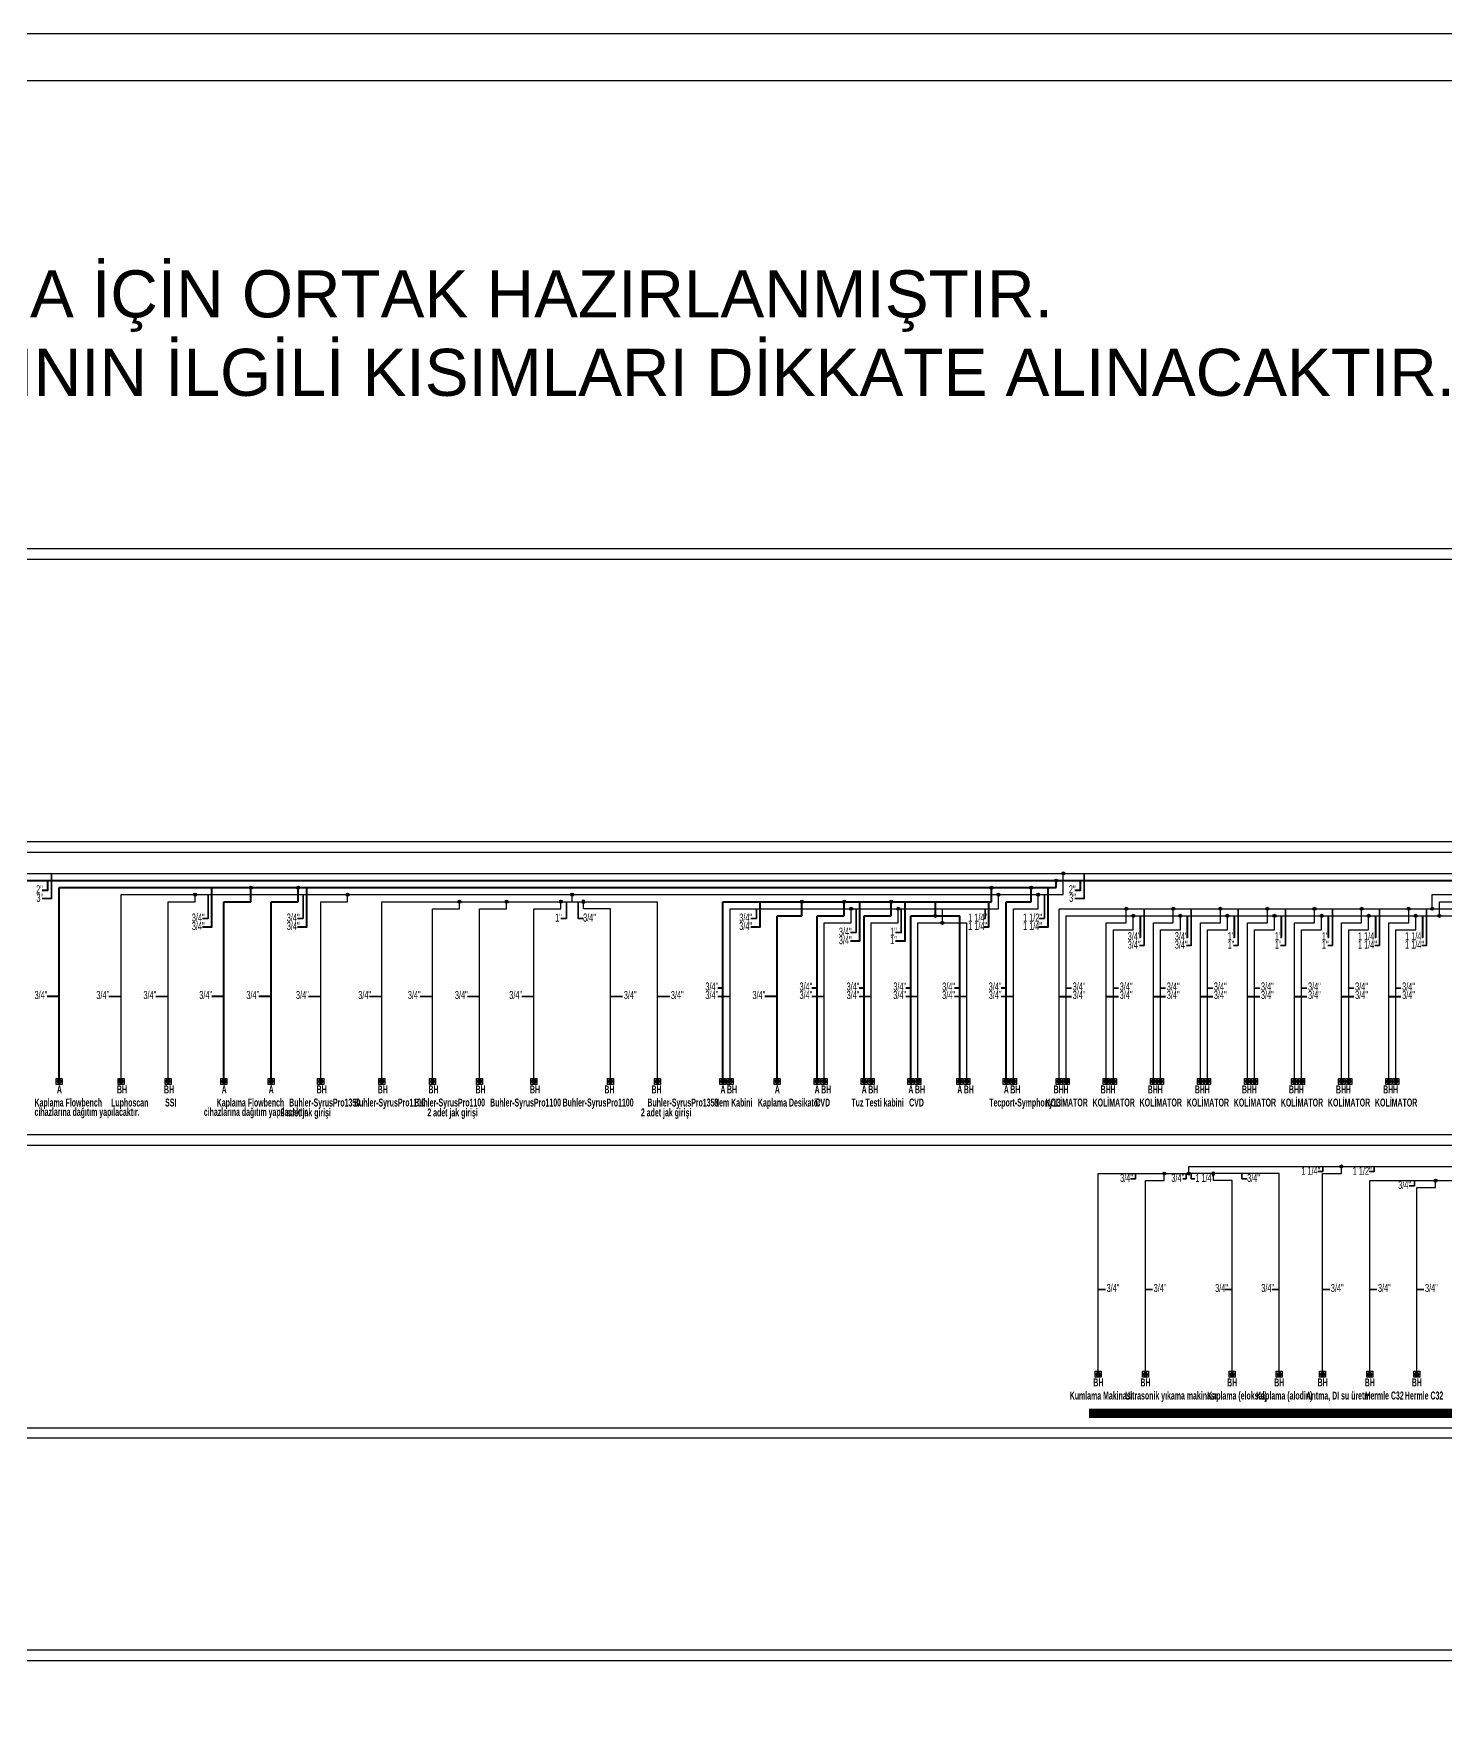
# Model space of a CAD drawing. Header units: centimetres. Extents: x 392964 to 515689, y 49661 to 58661.
# Drawn here: x 508911 to 511909, y 55082 to 58661 of the extents above; entities that cross this region are included whole.
import ezdxf
from ezdxf.enums import TextEntityAlignment as Align

# ---------------------------------------------------------------- set-up
doc = ezdxf.new("R2010")
doc.units = ezdxf.units.CM
doc.linetypes.add('MEDSISTEMBH_LINE', pattern=[1.5, 1.3, 0, -0.2])
doc.linetypes.add('MEDSISTEMKH_LINE', pattern=[1.5, 1.3, 0, -0.2])
doc.layers.get('0').update_dxf_attribs({"lineweight": 9})
doc.layers.add('-M-VALVE', color=7, linetype='Continuous')
for name, color, linetype, lineweight in [('0-KRCN-BAS HAVA', 101, 'BASINÇ HAVA', 35), ('0-KRCN-SHT-02CIHAZ', 132, 'Continuous', 25), ('0-KRCN-Z-ANTET', 71, 'Continuous', 30), ('0-MEK-MED-AZOT', 217, '0-A_LINE', 40), ('_MDS_0', 7, 'Continuous', 30), ('_MDS_BORU_12.70X0.89_KURU HAVA', 132, 'Continuous', 30), ('_MDS_BORU_22.00X1.00_BASINÇLI HAVA', 5, 'Continuous', 30), ('_MDS_TEE', 7, 'Continuous', 30)]:
    doc.layers.add(name, color=color, linetype=linetype, lineweight=lineweight)
doc.styles.add('BORU', font='tahoma.ttf', dxfattribs={"width": 0.5})
doc.styles.add('Ince', font='arial.ttf')
doc.styles.add('ON', font='ARIALN.TTF', dxfattribs={"width": 0.8, "height": 6})
doc.styles.add('OYAK', font='arialbd.ttf')
doc.styles.get("Standard").update_dxf_attribs({"font": 'arial.ttf'})
doc.linetypes.add('0-A_LINE', pattern='A,100,-1.5,["A",BORU,S=9,R=0,X=0,Y=-4.5],-9,6', length=116.5)
doc.linetypes.add('BASINÇ HAVA', pattern='A,0.5,-0.2,["BH",Standard,S=0.1,R=0,X=-0.1,Y=-0.05],-0.2', length=0.9)

# ---------------------------------------------------------------- blocks, each defined once
blk = doc.blocks.new('TEE')
at = {"layer": '_MDS_TEE'}
h = blk.add_hatch(color=256, dxfattribs=at)
h.dxf.hatch_style = 1
edge = h.paths.add_edge_path()
edge.add_arc((0, 0), 50, 0, 360)
blk.add_circle((0, 0), 50, dxfattribs=at)
blk = doc.blocks.new('G$C63E5540C')
at = {"layer": '-M-VALVE', "color": 7}
for p, q in [((-4.000761649253946, 0.00282816809783526), (4.097099556188368, 0.00282816809783526)), ((-0.5886311090798699, 0.4552892951147669), (-0.5886311090798699, -0.4496329588083654)), ((-0.208099661178494, 1.372613990582977), (-0.208099661178494, 1.104969783347769)), ((-0.0002805213339343027, -4.046102434542036), (-0.0002805213339343027, 4.051758770903803)), ((0.207538618446506, 1.372613990582977), (0.207538618446506, 1.104969783347769)), ((0.5880700664120013, 0.4552892951147669), (0.5880700664120013, -0.4496329588083654))]:
    blk.add_line(p, q, dxfattribs=at)
blk.add_lwpolyline([(-5.000622930665486, 5.004750527019723), (4.999377069334514, 5.004750527019723), (4.999377069334514, -4.995249472980277), (-5.000622930665486, -4.995249472980277)], close=True, dxfattribs=at)
for radius in [3.232742174660741, 3.021624318356365, 3.021624318356365, 2.114477279548504, 2.114477279548504, 2.00561963489156, 1.995723485377295, 1.38546093199746, 1.121563611616992, 0.8081855436651845, 0.7422112135700679, 0.5277946407609372, 0.4486254446467967, 0.2770921863994921, 0.002842046271338699]:
    blk.add_circle((-0.0002805213339343027, 0.00282816809783526), radius, dxfattribs=at)
for radius, start, end in [(0.6268329140053732, 20.18086003609478, 159.8191399635647), (0.5937689708556622, 7.746304218193885, 172.2536957818985), (0.5937689708556622, 187.7463042313442, 352.2536957688406), (0.6268329140066776, 200.1808600358036, 339.819139963958)]:
    blk.add_arc((-0.0002805213339343027, 0.00282816809783526), radius, start, end, dxfattribs=at)
for points, knots in [([(-0.2485404440226375, -0.1202453488793935), (-0.2448874756241821, -0.1161469372830197), (-0.2414625096835152, -0.1118469308707972), (-0.2329731821864698, -0.09980701876281728), (-0.2284236262598824, -0.09173316654482733), (-0.2192947351231851, -0.07127085284957957), (-0.2150703767424602, -0.05700010222858509), (-0.2098809020603767, -0.02712314700488605), (-0.2088101727313187, -0.01153134513242549), (-0.2088101727313187, 0.01718768132820969), (-0.2098809020603767, 0.03277948320078394), (-0.2150703767424602, 0.06265643853498659), (-0.2192947351231851, 0.07692718898999829), (-0.2284236262598824, 0.09738950274061153), (-0.2329731821864698, 0.1054633550138533), (-0.2414625096835152, 0.1175032670666951), (-0.2448874756241821, 0.1218032734235521), (-0.2485404440226375, 0.1259016850190164)], [1.486169734890414, 1.486169734890414, 1.486169734890414, 1.486169734890414, 1.618518147470244, 1.618518147470244, 1.842374581757495, 1.842374581757495, 2.168854135831518, 2.168854135831518, 2.495333689905543, 2.495333689905543, 2.821813243979576, 2.821813243979576, 3.148292798053609, 3.148292798053609, 3.372149232340866, 3.372149232340866, 3.504497644920578, 3.504497644920578, 3.504497644920578, 3.504497644920578]), ([(0.2479794013261198, 0.1259016850190164), (0.2443264329208432, 0.1218032734235521), (0.2409014669588032, 0.1175032670666951), (0.2324121394617578, 0.1054633550138533), (0.2278625835565435, 0.09738950274061153), (0.2187336924484953, 0.07692718898999829), (0.2145093340677704, 0.06265643853498659), (0.2093198593001944, 0.03277948320078394), (0.2082491300561742, 0.01718768132820969), (0.2082491300561742, -0.01153134513242549), (0.2093198593001944, -0.02712314700488605), (0.2145093340677704, -0.05700010222858509), (0.2187336924484953, -0.07127085284957957), (0.2278625835565435, -0.09173316654482733), (0.2324121394617578, -0.09980701876281728), (0.2409014669588032, -0.1118469308707972), (0.2443264329208432, -0.1161469372830197), (0.2479794013261198, -0.1202453488793935)], [1.48616973488959, 1.48616973488959, 1.48616973488959, 1.48616973488959, 1.618518147469334, 1.618518147469334, 1.842374581756594, 1.842374581756594, 2.168854135830625, 2.168854135830625, 2.495333689904658, 2.495333689904658, 2.821813243978681, 2.821813243978681, 3.148292798052706, 3.148292798052706, 3.372149232339956, 3.372149232339956, 3.504497644919743, 3.504497644919743, 3.504497644919743, 3.504497644919743])]:
    blk.add_open_spline(points, degree=3, knots=knots, dxfattribs=at)

msp = doc.modelspace()

# ---------------------------------------------------------------- linework, layer by layer
at = {"ltscale": 3, "const_width": 20}
msp.add_lwpolyline([(511152.5232892239, 55730.01242717903), (513131.4196295659, 55730.01242717903)], dxfattribs=at)
at = {"layer": '0-KRCN-BAS HAVA', "color": 4, "ltscale": 150}
for points in [[(508928.5845628277, 56823.56652534009), (508948.5375901613, 56823.56652534009), (508948.5375901613, 56876.97792203779)], [(511122.6009745917, 56823.56652534009), (511142.5540019253, 56823.56652534009), (511142.5540019253, 56876.97792203779)], [(509269.2909399844, 56781.56652534009), (509281.243967318, 56781.56652534009), (509281.243967318, 56831.97792203779)], [(509470.948771948, 56781.56652534009), (509482.9017992816, 56781.56652534009), (509482.9017992816, 56831.97792203779)], [(510030.2637875387, 56781.56652534009), (510042.2168148723, 56781.56652534009), (510042.2168148723, 56816.97792203779)], [(510078.9176946029, 56781.56652534009), (510066.9646672693, 56781.56652534009), (510066.9646672693, 56816.97792203779)], [(511045.8764551982, 56781.56652534009), (511057.8294825318, 56781.56652534009), (511057.8294825318, 56831.97792203779)], [(510434.0480519453, 56781.56652534009), (510446.0010792789, 56781.56652534009), (510446.0010792789, 56801.97792203779)], [(510645.7358448824, 56751.56652534009), (510657.688872216, 56751.56652534009), (510657.688872216, 56801.97792203779)], [(510741.7731183555, 56751.56652534009), (510753.7261456891, 56751.56652534009), (510753.7261456891, 56801.97792203779)], [(510929.7342524356, 56781.56652534009), (510931.6872797692, 56781.56652534009), (510931.6872797692, 56801.97792203779)], [(511259.7065373542, 56723.97792203779), (511269.6595646878, 56723.97792203779), (511269.6595646878, 56801.97792203779)], [(511359.7065373542, 56723.97792203779), (511369.6595646878, 56723.97792203779), (511369.6595646878, 56801.97792203779)], [(511459.7065373542, 56723.97792203779), (511469.6595646878, 56723.97792203779), (511469.6595646878, 56801.97792203779)], [(511559.7065373542, 56723.97792203779), (511569.6595646878, 56723.97792203779), (511569.6595646878, 56801.97792203779)], [(511659.7065373542, 56723.97792203779), (511669.6595646878, 56723.97792203779), (511669.6595646878, 56801.97792203779)], [(511759.7065373542, 56723.97792203779), (511769.6595646878, 56723.97792203779), (511769.6595646878, 56801.97792203779)], [(511859.7065373542, 56723.97792203779), (511869.6595646878, 56723.97792203779), (511869.6595646878, 56801.97792203779)], [(511104.3090807723, 56633.66502247809), (511115.2621081059, 56633.66502247809)], [(511204.3090807723, 56633.66502247809), (511215.2621081059, 56633.66502247809)], [(511304.3090807723, 56633.66502247809), (511315.2621081059, 56633.66502247809)], [(511404.3090807723, 56633.66502247809), (511415.2621081059, 56633.66502247809)], [(511504.3090807723, 56633.66502247809), (511515.2621081059, 56633.66502247809)], [(511604.3090807723, 56633.66502247809), (511615.2621081059, 56633.66502247809)], [(511704.3090807723, 56633.66502247809), (511715.2621081059, 56633.66502247809)], [(511804.3090807723, 56633.66502247809), (511815.2621081059, 56633.66502247809)], [(509096.1278872024, 56615.66502247809), (509070.1748598688, 56615.66502247809)], [(509196.1278872024, 56615.66502247809), (509170.1748598688, 56615.66502247809)], [(509520.2415114352, 56615.66502247809), (509494.2884841016, 56615.66502247809)], [(509650.081179346, 56615.66502247809), (509624.1281520124, 56615.66502247809)], [(509757.8384240792, 56615.66502247809), (509731.8853967456, 56615.66502247809)], [(509857.8384240792, 56615.66502247809), (509831.8853967456, 56615.66502247809)], [(509973.4208098596, 56615.66502247809), (509947.467782526, 56615.66502247809)], [(510135.760672282, 56615.66502247809), (510161.7136996156, 56615.66502247809)], [(510235.760672282, 56615.66502247809), (510261.7136996156, 56615.66502247809)], [(510389.9458811816, 56615.66502247809), (510363.992853848, 56615.66502247809)], [(510589.9458811816, 56615.66502247809), (510563.992853848, 56615.66502247809)], [(510689.9458811816, 56615.66502247809), (510663.992853848, 56615.66502247809)], [(510789.1656419697, 56615.66502247809), (510763.2126146361, 56615.66502247809)], [(510893.0482138391, 56615.66502247809), (510867.0951865055, 56615.66502247809)], [(510991.8648761734, 56615.66502247809), (510965.9118488398, 56615.66502247809)], [(511240.6787408928, 56228.52489470419), (511251.6317682264, 56228.52489470419), (511251.6317682264, 56239.47792203779)], [(511351.7559814932, 56228.52489470419), (511359.2559814932, 56228.52489470419), (511359.2559814932, 56239.47792203779)], [(511377.3131755692, 56228.52489470419), (511369.8131755692, 56228.52489470419), (511369.8131755692, 56239.47792203779)], [(511488.3904161695, 56228.52489470419), (511477.4373888359, 56228.52489470419), (511477.4373888359, 56239.47792203779)], [(511638.3448775992, 56243.52489470419), (511649.2979049328, 56243.52489470419), (511649.2979049328, 56254.47792203779)], [(511747.3947351588, 56243.52489470419), (511758.3477624924, 56243.52489470419), (511758.3477624924, 56254.47792203779)], [(511832.8125185806, 56213.52489470419), (511843.7655459142, 56213.52489470419), (511843.7655459142, 56224.47792203779)], [(511172.3505185412, 55993.16502247809), (511187.3505185412, 55993.16502247809)], [(511272.3505185412, 55993.16502247809), (511287.3505185412, 55993.16502247809)], [(511456.7186385212, 55993.16502247809), (511441.7186385212, 55993.16502247809)], [(511556.7186385212, 55993.16502247809), (511541.7186385212, 55993.16502247809)], [(511648.8322523524, 55993.16502247809), (511663.8322523524, 55993.16502247809)], [(511748.8322523524, 55993.16502247809), (511763.8322523524, 55993.16502247809)], [(511848.8322523524, 55993.16502247809), (511863.8322523524, 55993.16502247809)]]:
    msp.add_lwpolyline(points, dxfattribs=at)
at = {"layer": '0-KRCN-SHT-02CIHAZ', "color": 8}
for p, q in [((513155.1881269637, 57566.97792203779), (503564.066010452, 57566.97792203779)), ((503564.066010452, 57544.47792203779), (513155.1881269637, 57544.47792203779)), ((513155.1881269637, 56944.47792203779), (503564.066010452, 56944.47792203779)), ((503564.066010452, 56921.97792203779), (513155.1881269637, 56921.97792203779)), ((513155.1881269637, 56321.97792203779), (503564.066010452, 56321.97792203779)), ((503564.066010452, 56299.47792203779), (513155.1881269637, 56299.47792203779)), ((503564.066010452, 55699.47792203779), (513155.1881269637, 55699.47792203779)), ((513155.1881269637, 55676.97792203779), (503564.066010452, 55676.97792203779)), ((513155.1881269637, 55226.97792203779), (503564.066010452, 55226.97792203779)), ((503564.066010452, 55204.47792203779), (513155.1881269637, 55204.47792203779))]:
    msp.add_line(p, q, dxfattribs=at)
at = {"layer": '0-KRCN-Z-ANTET'}
for points in [[(392964.0660104523, 49661.26108109019), (515688.8000492519, 49661.26108109019), (515688.8000492519, 58661.26108109019), (392964.0660104523, 58661.26108109019)], [(503064.066010452, 49761.26108109019), (513498.8000492519, 49761.26108109019), (513498.8000492519, 58561.26108109019), (503064.066010452, 58561.26108109019)]]:
    msp.add_lwpolyline(points, close=True, dxfattribs=at)
at = {"layer": '0-MEK-MED-AZOT'}
for p, q in [((503728.5291892192, 56861.97792203779), (513155.1881269637, 56861.97792203779)), ((508964.8188426864, 56846.97792203779), (511082.9793373422, 56846.97792203779)), ((508964.8188426864, 56435.35212291839), (508964.8188426864, 56846.97792203779)), ((509372.1693266018, 56816.97792203779), (509372.1693266018, 56846.97792203779)), ((509472.1693266018, 56816.97792203779), (509472.1693266018, 56846.97792203779)), ((510945.1918049956, 56816.97792203779), (510945.1918049956, 56846.97792203779)), ((511029.3201644166, 56816.97792203779), (511029.3201644166, 56846.97792203779)), ((511082.9793373422, 56846.97792203779), (511082.9793373422, 56861.97792203779)), ((509314.8188426864, 56435.35212291839), (509314.8188426864, 56816.97792203779)), ((509314.8188426864, 56816.97792203779), (509372.1693266018, 56816.97792203779)), ((509414.8188426864, 56435.35212291839), (509414.8188426864, 56816.97792203779)), ((509414.8188426864, 56816.97792203779), (509472.1693266018, 56816.97792203779)), ((510374.9458811816, 56816.97792203779), (510945.1918049956, 56816.97792203779)), ((510374.9458811816, 56435.35212291839), (510374.9458811816, 56816.97792203779)), ((510542.4011694248, 56786.97792203779), (510542.4011694248, 56816.97792203779)), ((510632.296365097, 56786.97792203779), (510632.296365097, 56816.97792203779)), ((510732.296365097, 56786.97792203779), (510732.296365097, 56816.97792203779)), ((510826.1303652051, 56786.97792203779), (510826.1303652051, 56816.97792203779)), ((510976.8648761734, 56435.35212291839), (510976.8648761734, 56816.97792203779)), ((510976.8648761734, 56816.97792203779), (511029.3201644166, 56816.97792203779)), ((510489.9458811816, 56786.97792203779), (510542.4011694248, 56786.97792203779)), ((510489.9458811816, 56435.35212291839), (510489.9458811816, 56786.97792203779)), ((510574.9458811816, 56435.35212291839), (510574.9458811816, 56786.97792203779)), ((510574.9458811816, 56786.97792203779), (510632.296365097, 56786.97792203779)), ((510674.9458811816, 56435.35212291839), (510674.9458811816, 56786.97792203779)), ((510674.9458811816, 56786.97792203779), (510732.296365097, 56786.97792203779)), ((510774.1656419697, 56786.97792203779), (510878.0482138391, 56786.97792203779)), ((510774.1656419697, 56435.35212291839), (510774.1656419697, 56786.97792203779)), ((510878.0482138391, 56435.35212291839), (510878.0482138391, 56786.97792203779))]:
    msp.add_line(p, q, dxfattribs=at)
at = {"layer": '0-MEK-MED-AZOT', "color": 6, "ltscale": 150}
for points in [[(508928.5845628277, 56841.56652534009), (508940.5375901613, 56841.56652534009), (508940.5375901613, 56861.97792203779)], [(509269.2909399844, 56763.56652534009), (509289.243967318, 56763.56652534009), (509289.243967318, 56846.97792203779)], [(509470.948771948, 56763.56652534009), (509490.9017992816, 56763.56652534009), (509490.9017992816, 56846.97792203779)], [(511045.8764551982, 56763.56652534009), (511065.8294825318, 56763.56652534009), (511065.8294825318, 56846.97792203779)], [(511122.6009745917, 56841.56652534009), (511134.5540019253, 56841.56652534009), (511134.5540019253, 56861.97792203779)], [(510434.0480519453, 56763.56652534009), (510454.0010792789, 56763.56652534009), (510454.0010792789, 56816.97792203779)], [(510645.7358448824, 56733.56652534009), (510665.688872216, 56733.56652534009), (510665.688872216, 56816.97792203779)], [(510741.7731183555, 56733.56652534009), (510761.7261456891, 56733.56652534009), (510761.7261456891, 56816.97792203779)], [(510929.7342524356, 56763.56652534009), (510939.6872797692, 56763.56652534009), (510939.6872797692, 56816.97792203779)], [(510374.9458811816, 56633.66502247809), (510363.992853848, 56633.66502247809)], [(510574.9458811816, 56633.66502247809), (510563.992853848, 56633.66502247809)], [(510674.9458811816, 56633.66502247809), (510663.992853848, 56633.66502247809)], [(510774.1656419697, 56633.66502247809), (510763.2126146361, 56633.66502247809)], [(510878.0482138391, 56633.66502247809), (510867.0951865055, 56633.66502247809)], [(510976.8648761734, 56633.66502247809), (510965.9118488398, 56633.66502247809)], [(508964.8188426864, 56615.66502247809), (508938.8658153528, 56615.66502247809)], [(509314.8188426864, 56615.66502247809), (509288.8658153528, 56615.66502247809)], [(509414.8188426864, 56615.66502247809), (509388.8658153528, 56615.66502247809)], [(510489.9458811816, 56615.66502247809), (510463.992853848, 56615.66502247809)]]:
    msp.add_lwpolyline(points, dxfattribs=at)
at = {"layer": '0-MEK-MED-AZOT', "color": 1, "ltscale": 150, "true_color": 0xff0000}
for points in [[(511259.7065373542, 56741.97792203779), (511261.6595646878, 56741.97792203779), (511261.6595646878, 56786.97792203779)], [(511359.7065373542, 56741.97792203779), (511361.6595646878, 56741.97792203779), (511361.6595646878, 56786.97792203779)], [(511459.7065373542, 56741.97792203779), (511461.6595646878, 56741.97792203779), (511461.6595646878, 56786.97792203779)], [(511559.7065373542, 56741.97792203779), (511561.6595646878, 56741.97792203779), (511561.6595646878, 56786.97792203779)], [(511659.7065373542, 56741.97792203779), (511661.6595646878, 56741.97792203779), (511661.6595646878, 56786.97792203779)], [(511759.7065373542, 56741.97792203779), (511761.6595646878, 56741.97792203779), (511761.6595646878, 56786.97792203779)], [(511859.7065373542, 56741.97792203779), (511861.6595646878, 56741.97792203779), (511861.6595646878, 56786.97792203779)], [(511089.3090807723, 56615.66502247809), (511115.2621081059, 56615.66502247809)], [(511189.3090807723, 56615.66502247809), (511215.2621081059, 56615.66502247809)], [(511289.3090807723, 56615.66502247809), (511315.2621081059, 56615.66502247809)], [(511389.3090807723, 56615.66502247809), (511415.2621081059, 56615.66502247809)], [(511489.3090807723, 56615.66502247809), (511515.2621081059, 56615.66502247809)], [(511589.3090807723, 56615.66502247809), (511615.2621081059, 56615.66502247809)], [(511689.3090807723, 56615.66502247809), (511715.2621081059, 56615.66502247809)], [(511789.3090807723, 56615.66502247809), (511815.2621081059, 56615.66502247809)]]:
    msp.add_lwpolyline(points, dxfattribs=at)
at = {"layer": '_MDS_BORU_12.70X0.89_KURU HAVA', "color": 241, "linetype": 'MEDSISTEMKH_LINE', "ltscale": 80}
for p, q in [((511896.913823487, 56816.97792203779), (513155.1881269637, 56816.97792203779)), ((511896.913823487, 56786.97792203779), (511896.913823487, 56816.97792203779)), ((511104.3090807723, 56786.97792203779), (512130.1451093034, 56786.97792203779)), ((511104.3090807723, 56435.35212291839), (511104.3090807723, 56786.97792203779)), ((511246.6595646878, 56756.97792203779), (511246.6595646878, 56786.97792203779)), ((511346.6595646878, 56756.97792203779), (511346.6595646878, 56786.97792203779)), ((511446.6595646878, 56756.97792203779), (511446.6595646878, 56786.97792203779)), ((511546.6595646878, 56756.97792203779), (511546.6595646878, 56786.97792203779)), ((511646.6595646878, 56756.97792203779), (511646.6595646878, 56786.97792203779)), ((511746.6595646878, 56756.97792203779), (511746.6595646878, 56786.97792203779)), ((511846.6595646878, 56756.97792203779), (511846.6595646878, 56786.97792203779)), ((511204.3090807723, 56435.35212291839), (511204.3090807723, 56756.97792203779)), ((511204.3090807723, 56756.97792203779), (511246.6595646878, 56756.97792203779)), ((511304.3090807723, 56435.35212291839), (511304.3090807723, 56756.97792203779)), ((511304.3090807723, 56756.97792203779), (511346.6595646878, 56756.97792203779)), ((511404.3090807723, 56435.35212291839), (511404.3090807723, 56756.97792203779)), ((511404.3090807723, 56756.97792203779), (511446.6595646878, 56756.97792203779)), ((511504.3090807723, 56435.35212291839), (511504.3090807723, 56756.97792203779)), ((511504.3090807723, 56756.97792203779), (511546.6595646878, 56756.97792203779)), ((511604.3090807723, 56435.35212291839), (511604.3090807723, 56756.97792203779)), ((511604.3090807723, 56756.97792203779), (511646.6595646878, 56756.97792203779)), ((511704.3090807723, 56435.35212291839), (511704.3090807723, 56756.97792203779)), ((511704.3090807723, 56756.97792203779), (511746.6595646878, 56756.97792203779)), ((511804.3090807723, 56435.35212291839), (511804.3090807723, 56756.97792203779)), ((511804.3090807723, 56756.97792203779), (511846.6595646878, 56756.97792203779))]:
    msp.add_line(p, q, dxfattribs=at)
at = {"layer": '_MDS_BORU_22.00X1.00_BASINÇLI HAVA', "linetype": 'MEDSISTEMBH_LINE', "ltscale": 80}
for p, q in [((504125.5111736679, 56876.97792203779), (513155.1881269637, 56876.97792203779)), ((511097.9793373422, 56831.97792203779), (511097.9793373422, 56876.97792203779)), ((509096.1278872024, 56831.97792203779), (511097.9793373422, 56831.97792203779)), ((509096.1278872024, 56435.35212291839), (509096.1278872024, 56831.97792203779)), ((509196.1278872024, 56435.35212291839), (509196.1278872024, 56816.97792203779)), ((509196.1278872024, 56816.97792203779), (509253.4783711178, 56816.97792203779)), ((509253.4783711178, 56816.97792203779), (509253.4783711178, 56831.97792203779)), ((509520.2415114352, 56435.35212291839), (509520.2415114352, 56816.97792203779)), ((509520.2415114352, 56816.97792203779), (509577.5919953507, 56816.97792203779)), ((509577.5919953507, 56816.97792203779), (509577.5919953507, 56831.97792203779)), ((509650.081179346, 56435.35212291839), (509650.081179346, 56816.97792203779)), ((509650.081179346, 56816.97792203779), (510054.5907410708, 56816.97792203779)), ((509815.1889079947, 56801.97792203779), (509815.1889079947, 56816.97792203779)), ((509915.1889079947, 56801.97792203779), (509915.1889079947, 56816.97792203779)), ((510030.7712937751, 56801.97792203779), (510030.7712937751, 56816.97792203779)), ((510054.5907410708, 56816.97792203779), (510054.5907410708, 56831.97792203779)), ((510054.5907410707, 56816.9779220378), (510235.7606722818, 56816.9779220378)), ((510078.4101883665, 56801.97792203779), (510078.4101883665, 56816.97792203779)), ((510235.760672282, 56435.35212291839), (510235.760672282, 56816.97792203779)), ((510960.1918049956, 56801.97792203779), (510960.1918049956, 56831.97792203779)), ((511044.3201644166, 56801.97792203779), (511044.3201644166, 56831.97792203779)), ((511881.913823487, 56831.97792203779), (513155.1881269637, 56831.97792203779)), ((511881.913823487, 56801.97792203779), (511881.913823487, 56831.97792203779)), ((509757.8384240792, 56435.35212291839), (509757.8384240792, 56801.97792203779)), ((509757.8384240792, 56801.97792203779), (509815.1889079947, 56801.97792203779)), ((509857.8384240792, 56435.35212291839), (509857.8384240792, 56801.97792203779)), ((509857.8384240792, 56801.97792203779), (509915.1889079947, 56801.97792203779)), ((509973.4208098596, 56435.35212291839), (509973.4208098596, 56801.97792203779)), ((509973.4208098596, 56801.97792203779), (510030.7712937751, 56801.97792203779)), ((510135.760672282, 56801.97792203779), (510078.4101883665, 56801.97792203779)), ((510135.760672282, 56435.35212291839), (510135.760672282, 56801.97792203779)), ((510389.9458811816, 56801.97792203779), (510960.1918049956, 56801.97792203779)), ((510389.9458811816, 56435.35212291839), (510389.9458811816, 56801.97792203779)), ((510589.9458811816, 56435.35212291839), (510589.9458811816, 56771.97792203779)), ((510589.9458811816, 56771.97792203779), (510647.296365097, 56771.97792203779)), ((510647.296365097, 56771.97792203779), (510647.296365097, 56801.97792203779)), ((510689.9458811816, 56435.35212291839), (510689.9458811816, 56771.97792203779)), ((510689.9458811816, 56771.97792203779), (510747.296365097, 56771.97792203779)), ((510747.296365097, 56771.97792203779), (510747.296365097, 56801.97792203779)), ((510789.1656419697, 56771.97792203779), (510893.0482138391, 56771.97792203779)), ((510789.1656419697, 56435.35212291839), (510789.1656419697, 56771.97792203779)), ((510841.1303652051, 56771.97792203779), (510841.1303652051, 56801.97792203779)), ((510893.0482138391, 56435.35212291839), (510893.0482138391, 56771.97792203779)), ((510991.8648761734, 56435.35212291839), (510991.8648761734, 56801.97792203779)), ((510991.8648761734, 56801.97792203779), (511044.3201644166, 56801.97792203779)), ((511089.3090807723, 56801.97792203779), (512145.1451093034, 56801.97792203779)), ((511089.3090807723, 56435.35212291839), (511089.3090807723, 56801.97792203779)), ((511189.3090807723, 56435.35212291839), (511189.3090807723, 56771.97792203779)), ((511189.3090807723, 56771.97792203779), (511231.6595646878, 56771.97792203779)), ((511231.6595646878, 56771.97792203779), (511231.6595646878, 56801.97792203779)), ((511289.3090807723, 56435.35212291839), (511289.3090807723, 56771.97792203779)), ((511289.3090807723, 56771.97792203779), (511331.6595646878, 56771.97792203779)), ((511331.6595646878, 56771.97792203779), (511331.6595646878, 56801.97792203779)), ((511389.3090807723, 56435.35212291839), (511389.3090807723, 56771.97792203779)), ((511389.3090807723, 56771.97792203779), (511431.6595646878, 56771.97792203779)), ((511431.6595646878, 56771.97792203779), (511431.6595646878, 56801.97792203779)), ((511489.3090807723, 56435.35212291839), (511489.3090807723, 56771.97792203779)), ((511489.3090807723, 56771.97792203779), (511531.6595646878, 56771.97792203779)), ((511531.6595646878, 56771.97792203779), (511531.6595646878, 56801.97792203779)), ((511589.3090807723, 56435.35212291839), (511589.3090807723, 56771.97792203779)), ((511589.3090807723, 56771.97792203779), (511631.6595646878, 56771.97792203779)), ((511631.6595646878, 56771.97792203779), (511631.6595646878, 56801.97792203779)), ((511689.3090807723, 56435.35212291839), (511689.3090807723, 56771.97792203779)), ((511689.3090807723, 56771.97792203779), (511731.6595646878, 56771.97792203779)), ((511731.6595646878, 56771.97792203779), (511731.6595646878, 56801.97792203779)), ((511789.3090807723, 56435.35212291839), (511789.3090807723, 56771.97792203779)), ((511789.3090807723, 56771.97792203779), (511831.6595646878, 56771.97792203779)), ((511831.6595646878, 56771.97792203779), (511831.6595646878, 56801.97792203779)), ((511172.3505185412, 56239.47792203779), (511364.5345785312, 56239.47792203779)), ((511172.3505185412, 55812.85212291839), (511172.3505185412, 56239.47792203779)), ((511312.3505185412, 56224.47792203779), (511312.3505185412, 56239.47792203779)), ((511364.5345785312, 56254.47792203779), (513155.1881269637, 56254.47792203779)), ((511364.5345785312, 56239.47792203779), (511364.5345785312, 56254.47792203779)), ((511556.7186385212, 56239.47792203779), (511364.5345785312, 56239.47792203779)), ((511416.7186385212, 56224.47792203779), (511416.7186385212, 56239.47792203779)), ((511556.7186385212, 55812.85212291839), (511556.7186385212, 56239.47792203779)), ((511648.8322523524, 55812.85212291839), (511648.8322523524, 56239.47792203779)), ((511648.8322523524, 56239.47792203779), (511688.8322523524, 56239.47792203779)), ((511688.8322523524, 56239.47792203779), (511688.8322523524, 56254.47792203779)), ((511272.3505185412, 55812.85212291839), (511272.3505185412, 56224.47792203779)), ((511272.3505185412, 56224.47792203779), (511312.3505185412, 56224.47792203779)), ((511456.7186385212, 56224.47792203779), (511416.7186385212, 56224.47792203779)), ((511456.7186385212, 55812.85212291839), (511456.7186385212, 56224.47792203779)), ((511748.8322523524, 56224.47792203779), (512441.0163123424, 56224.47792203779)), ((511748.8322523524, 55812.85212291839), (511748.8322523524, 56224.47792203779)), ((511848.8322523524, 55812.85212291839), (511848.8322523524, 56209.47792203779)), ((511848.8322523524, 56209.47792203779), (511888.8322523524, 56209.47792203779)), ((511888.8322523524, 56209.47792203779), (511888.8322523524, 56224.47792203779))]:
    msp.add_line(p, q, dxfattribs=at)

# ---------------------------------------------------------------- block references
at = {"layer": '-M-VALVE', "color": 7, "xscale": 1.276512899816038, "yscale": 1.276512899816038, "zscale": 1.276512899816038}
for p in [(508964.8188426864, 56435.35212291839), (509096.1278872024, 56435.35212291839), (509196.1278872024, 56435.35212291839), (509314.8188426864, 56435.35212291839), (509414.8188426864, 56435.35212291839), (509520.2415114352, 56435.35212291839), (509650.081179346, 56435.35212291839), (509757.8384240792, 56435.35212291839), (509857.8384240792, 56435.35212291839), (509973.4208098596, 56435.35212291839), (510135.760672282, 56435.35212291839), (510235.760672282, 56435.35212291839), (510374.9458811816, 56435.35212291839), (510389.9458811816, 56435.35212291839), (510489.9458811816, 56435.35212291839), (510574.9458811816, 56435.35212291839), (510589.9458811816, 56435.35212291839), (510674.9458811816, 56435.35212291839), (510689.9458811816, 56435.35212291839), (510774.1656419697, 56435.35212291839), (510789.1656419697, 56435.35212291839), (510878.0482138391, 56435.35212291839), (510893.0482138391, 56435.35212291839), (510976.8648761734, 56435.35212291839), (510991.8648761734, 56435.35212291839), (511089.3090807723, 56435.35212291839), (511104.3090807723, 56435.35212291839), (511189.3090807723, 56435.35212291839), (511204.3090807723, 56435.35212291839), (511289.3090807723, 56435.35212291839), (511304.3090807723, 56435.35212291839), (511389.3090807723, 56435.35212291839), (511404.3090807723, 56435.35212291839), (511489.3090807723, 56435.35212291839), (511504.3090807723, 56435.35212291839), (511589.3090807723, 56435.35212291839), (511604.3090807723, 56435.35212291839), (511689.3090807723, 56435.35212291839), (511704.3090807723, 56435.35212291839), (511789.3090807723, 56435.35212291839), (511804.3090807723, 56435.35212291839), (511172.3505185412, 55812.85212291839), (511272.3505185412, 55812.85212291839), (511456.7186385212, 55812.85212291839), (511556.7186385212, 55812.85212291839), (511648.8322523524, 55812.85212291839), (511748.8322523524, 55812.85212291839), (511848.8322523524, 55812.85212291839)]:
    msp.add_blockref('G$C63E5540C', p, dxfattribs=at)
at = {"layer": '_MDS_BORU_22.00X1.00_BASINÇLI HAVA', "linetype": 'MEDSISTEMBH_LINE', "ltscale": 80, "yscale": 0.065, "zscale": 0.065}
for p, xscale, rotation in [((509372.1693266018, 56846.97792203779), 0.065, 90), ((509472.1693266018, 56846.97792203779), 0.065, 90), ((511082.9793373422, 56861.97792203779), 0.065, 90), ((509253.4783711178, 56831.97792203779), 0.065, 90), ((509577.5919953507, 56831.97792203779), 0.065, 90), ((509815.1889079947, 56816.97792203779), 0.065, 90), ((509915.1889079947, 56816.97792203779), 0.065, 90), ((510030.7712937751, 56816.97792203779), 0.065, 90), ((510054.5907410708, 56831.97792203779), 0.065, 90), ((510078.4101883665, 56816.97792203779), -0.065, 270), ((510542.4011694248, 56816.97792203779), 0.065, 90), ((510632.296365097, 56816.97792203779), 0.065, 90), ((510647.296365097, 56801.97792203779), 0.065, 90), ((510732.296365097, 56816.97792203779), 0.065, 90), ((510747.296365097, 56801.97792203779), 0.065, 90), ((510960.1918049956, 56831.97792203779), 0.065, 90), ((511044.3201644166, 56831.97792203779), 0.065, 90), ((511231.6595646878, 56801.97792203779), 0.065, 90.00000000000001), ((511331.6595646878, 56801.97792203779), 0.065, 90.00000000000001), ((511431.6595646878, 56801.97792203779), 0.065, 90.00000000000001), ((511531.6595646878, 56801.97792203779), 0.065, 90.00000000000001), ((511631.6595646878, 56801.97792203779), 0.065, 90.00000000000001), ((511731.6595646878, 56801.97792203779), 0.065, 90.00000000000001), ((511831.6595646878, 56801.97792203779), 0.065, 90.00000000000001), ((510826.1303652051, 56786.97792203779), 0.065, 90), ((510841.1303652051, 56771.97792203779), 0.065, 90), ((511246.6595646878, 56786.97792203779), 0.065, 90.00000000000001), ((511346.6595646878, 56786.97792203779), 0.065, 90.00000000000001), ((511446.6595646878, 56786.97792203779), 0.065, 90.00000000000001), ((511546.6595646878, 56786.97792203779), 0.065, 90.00000000000001), ((511646.6595646878, 56786.97792203779), 0.065, 90.00000000000001), ((511746.6595646878, 56786.97792203779), 0.065, 90.00000000000001), ((511846.6595646878, 56786.97792203779), 0.065, 90.00000000000001), ((511896.913823487, 56786.97792203779), 0.065, 90), ((511312.3505185412, 56239.47792203779), 0.065, 90.00000000000001), ((511364.5345785312, 56239.47792203779), 0.065, 90.00000000000001), ((511416.7186385212, 56239.47792203779), -0.065, 270), ((511688.8322523524, 56254.47792203779), 0.065, 90.00000000000001), ((511888.8322523524, 56224.47792203779), 0.065, 90.00000000000001)]:
    msp.add_blockref('TEE', p, dxfattribs=dict(at, xscale=xscale, rotation=rotation))
at = {"layer": '_MDS_TEE', "xscale": 0.065, "yscale": 0.065, "zscale": 0.065, "rotation": 90}
for p in [(511097.9793373422, 56876.97792203779), (510945.1918049956, 56846.97792203779), (511029.3201644166, 56846.97792203779), (511881.913823487, 56801.97792203779)]:
    msp.add_blockref('TEE', p, dxfattribs=at)

# ---------------------------------------------------------------- texts
at = {"layer": '0-KRCN-BAS HAVA', "color": 4, "ltscale": 150, "style": 'ON', "width": 0.8}
for s, p in [('3"', (508916.4156848408, 56816.82893856178)), ('3"', (511110.4320966047, 56816.82893856178)), ('3/4"', (509246.587759619, 56774.82893856178)), ('3/4"', (509448.2455915826, 56774.82893856178)), ('1"', (510018.3394384831, 56774.82893856178)), ('3/4"', (510077.7272869737, 56774.82893856178)), ('3/4"', (510409.484994805, 56774.82893856178)), ('1 1/4"', (510895.8295414936, 56774.82893856178)), ('1 1/2"', (511012.3521735964, 56774.82893856178)), ('3/4"', (510621.1727877421, 56744.82893856178)), ('1"', (510730.0601189334, 56744.82893856178)), ('3/4"', (511234.8131381422, 56717.24033525948)), ('3/4"', (511334.8131381422, 56717.24033525948)), ('1"', (511447.2574045641, 56717.24033525948)), ('1"', (511547.2574045641, 56717.24033525948)), ('1"', (511647.2574045641, 56717.24033525948)), ('1 1/4"', (511723.9920369057, 56717.24033525948)), ('1 1/4"', (511823.9920369057, 56717.24033525948)), ('3/4"', (509043.7213753902, 56610.3534960231)), ('3/4"', (509143.7213753902, 56610.3534960231)), ('3/4"', (509467.834999623, 56610.3534960231)), ('3/4"', (509600.0705378557, 56610.3534960231)), ('3/4"', (509705.431912267, 56610.3534960231)), ('3/4"', (509805.431912267, 56610.3534960231)), ('3/4"', (509921.0142980474, 56610.3534960231)), ('3/4"', (510164.2735960997, 56610.3534960231)), ('3/4"', (510264.2735960997, 56610.3534960231)), ('3/4"', (510337.5393693694, 56610.3534960231)), ('3/4"', (510537.5393693694, 56610.3534960231)), ('3/4"', (510637.5393693694, 56610.3534960231)), ('3/4"', (510736.7591301574, 56610.3534960231)), ('3/4"', (510840.6417020268, 56610.3534960231)), ('3/4"', (510939.4583643612, 56610.3534960231)), ('3/4"', (511117.8220045901, 56628.3534960231)), ('3/4"', (511217.8220045901, 56628.3534960231)), ('3/4"', (511317.8220045901, 56628.3534960231)), ('3/4"', (511417.8220045901, 56628.3534960231)), ('3/4"', (511517.8220045901, 56628.3534960231)), ('3/4"', (511617.8220045901, 56628.3534960231)), ('3/4"', (511717.8220045901, 56628.3534960231)), ('3/4"', (511817.8220045901, 56628.3534960231)), ('3/4"', (511218.754094647, 56221.78730792589)), ('3/4"', (511327.564215701, 56221.78730792589)), ('1 1/4"', (511378.4731263199, 56221.78730792589)), ('3/4"', (511488.5296528876, 56221.78730792589)), ('1 1/4"', (511603.7680379348, 56236.78730792589)), ('1 1/2"', (511712.8178954944, 56236.78730792589)), ('3/4"', (511809.3783596244, 56206.78730792589)), ('3/4"', (511189.9104150253, 55987.8534960231)), ('3/4"', (511289.9104150253, 55987.8534960231)), ('3/4"', (511420.5062565939, 55987.8534960231)), ('3/4"', (511518.578303311, 55987.8534960231)), ('3/4"', (511666.3921488365, 55987.8534960231)), ('3/4"', (511766.3921488365, 55987.8534960231)), ('3/4"', (511866.3921488365, 55987.8534960231))]:
    msp.add_text(s, height=17, dxfattribs=at).set_placement(p)
at = {"layer": '0-KRCN-Z-ANTET', "color": 6, "insert": (504998.6436333974, 58158.48433832821), "char_height": 100, "width": 7005.555665219163, "attachment_point": 1, "style": 'Ince'}
msp.add_mtext('KOLON ŞEMASI / İZOMETRİ PLANI TEMİZ ODA VE ANA BİNA İÇİN ORTAK HAZIRLANMIŞTIR.\\PİLGİLİ PROJEDE KOLON ŞEMASININ / İZOMETRİ PLANLARININ İLGİLİ KISIMLARI DİKKATE ALINACAKTIR.', dxfattribs=at)
at = {"layer": '0-MEK-MED-AZOT', "color": 6, "ltscale": 150, "style": 'ON', "width": 0.8}
for s, p in [('2"', (508915.7546042618, 56834.82893856178)), ('2"', (511109.7710160258, 56834.82893856178)), ('3/4"', (509246.5877596191, 56756.82893856178)), ('3/4"', (509448.2455915827, 56756.82893856178)), ('3/4"', (510409.4849948051, 56756.82893856178)), ('1 1/4"', (510895.8295414937, 56756.82893856178)), ('1 1/4"', (511012.3521735965, 56756.82893856178)), ('3/4"', (510621.1727877422, 56726.82893856178)), ('1"', (510730.0601189336, 56726.82893856178)), ('3/4"', (508912.4123308741, 56610.3534960231)), ('3/4"', (509262.4123308741, 56610.3534960231)), ('3/4"', (509362.4123308741, 56610.3534960231)), ('3/4"', (510337.5393693694, 56628.3534960231)), ('3/4"', (510437.5393693694, 56610.3534960231)), ('3/4"', (510537.5393693694, 56628.3534960231)), ('3/4"', (510637.5393693694, 56628.3534960231)), ('3/4"', (510736.7591301574, 56628.3534960231)), ('3/4"', (510840.6417020268, 56628.3534960231)), ('3/4"', (510939.4583643612, 56628.3534960231))]:
    msp.add_text(s, height=17, dxfattribs=at).set_placement(p)
at = {"layer": '0-MEK-MED-AZOT', "color": 1, "ltscale": 150, "true_color": 0xff0000, "style": 'ON', "width": 0.8}
for s, p in [('3/4"', (511234.8131381421, 56735.24033525948)), ('3/4"', (511334.8131381421, 56735.24033525948)), ('1"', (511447.2574045639, 56735.24033525948)), ('1"', (511547.2574045639, 56735.24033525948)), ('1"', (511647.2574045639, 56735.24033525948)), ('1 1/4"', (511723.9920369056, 56735.24033525948)), ('1 1/4"', (511823.9920369056, 56735.24033525948)), ('3/4"', (511117.8220045901, 56610.3534960231)), ('3/4"', (511217.8220045901, 56610.3534960231)), ('3/4"', (511317.8220045901, 56610.3534960231)), ('3/4"', (511417.8220045901, 56610.3534960231)), ('3/4"', (511517.8220045901, 56610.3534960231)), ('3/4"', (511617.8220045901, 56610.3534960231)), ('3/4"', (511717.8220045901, 56610.3534960231)), ('3/4"', (511817.8220045901, 56610.3534960231))]:
    msp.add_text(s, height=17, dxfattribs=at).set_placement(p)
at = {"layer": '_MDS_0', "style": 'OYAK', "width": 0.5}
for s, p in [('A', (508965.2216743346, 56404.50798105846)), ('BH', (509098.1707920068, 56404.50798105846)), ('BH', (509198.1707920068, 56404.50798105846)), ('A', (509315.2216743346, 56404.50798105846)), ('A', (509415.2216743346, 56404.50798105846)), ('BH', (509522.2844162396, 56404.50798105846)), ('BH', (509652.1240841503, 56404.50798105846)), ('BH', (509759.8813288836, 56404.50798105846)), ('BH', (509859.8813288836, 56404.50798105846)), ('BH', (509975.463714664, 56404.50798105846)), ('BH', (510133.7177674776, 56404.50798105846)), ('BH', (510233.7177674776, 56404.50798105846)), ('A', (510374.9460600599, 56404.50798105846)), ('BH', (510394.1530062333, 56404.50798105846)), ('A', (510490.3487128299, 56404.50798105846)), ('A', (510574.9460600599, 56404.50798105846)), ('BH', (510594.1530062333, 56404.50798105846)), ('A', (510674.9460600599, 56404.50798105846)), ('BH', (510694.1530062333, 56404.50798105846)), ('A', (510774.165820848, 56404.50798105846)), ('BH', (510793.3727670213, 56404.50798105846)), ('A', (510878.0483927174, 56404.50798105846)), ('BH', (510897.2553388907, 56404.50798105846)), ('A', (510976.8650550517, 56404.50798105846)), ('BH', (510996.0720012251, 56404.50798105846)), ('BH', (511088.0345155372, 56404.50798105846)), ('H', (511103.6485179407, 56404.50798105846)), ('BH', (511188.0345155372, 56404.50798105846)), ('H', (511203.6485179407, 56404.50798105846)), ('BH', (511288.0345155372, 56404.50798105846)), ('H', (511303.6485179407, 56404.50798105846)), ('BH', (511388.0345155372, 56404.50798105846)), ('H', (511403.6485179407, 56404.50798105846)), ('BH', (511488.0345155372, 56404.50798105846)), ('H', (511503.6485179407, 56404.50798105846)), ('BH', (511588.0345155372, 56404.50798105846)), ('H', (511603.6485179407, 56404.50798105846)), ('BH', (511688.0345155372, 56404.50798105846)), ('H', (511703.6485179407, 56404.50798105846)), ('BH', (511788.0345155372, 56404.50798105846)), ('H', (511803.6485179407, 56404.50798105846)), ('BH', (511172.4737573083, 55782.00798105846)), ('BH', (511272.4737573083, 55782.00798105846)), ('BH', (511456.595399754, 55782.00798105846)), ('BH', (511556.595399754, 55782.00798105846)), ('BH', (511648.9554911195, 55782.00798105846)), ('BH', (511748.9554911195, 55782.00798105846)), ('BH', (511848.9554911195, 55782.00798105846))]:
    msp.add_text(s, height=17, dxfattribs=at).set_placement(p, align=Align.BOTTOM_CENTER)
at = {"layer": '_MDS_0', "color": 61, "style": 'OYAK', "width": 0.5}
for s, p in [('cihazlarına dağıtım yapılacaktır.', (508912.3405596029, 56356.85291633414, 0.01420244584820145)), ('Kaplama Flowbench', (508912.3405596029, 56376.7602321713, 0.01420244584820145)), ('Luphoscan', (509075.080558706, 56376.7602321713, 0.01420244584820145)), ('SSI', (509189.6890453751, 56376.7602321713, 0.01420244584820145)), ('cihazlarına dağıtım yapılacaktır.', (509272.0393424183, 56356.85291633414, 0.01420244584820145)), ('Kaplama Flowbench', (509299.4302549229, 56376.7602321713, 0.01420244584820145)), ('Buhler-SyrusPro1350', (509453.2557570713, 56376.7602321713, 0.01420244584820145)), ('Buhler-SyrusPro1100', (509591.1403942381, 56376.7602321713, 0.01420244584820145)), ('Buhler-SyrusPro1350', (510214.3083639133, 56376.7602321713, 0.01420244584820145)), ('Nem Kabini', (510356.0172037994, 56376.7602321713, 0.01420244584820145)), ('Kaplama Desikatör', (510449.1481180361, 56376.7602321713, 0.01420244584820145)), ('CVD', (510571.1667455303, 56376.7602321713, 0.01420244584820145)), ('Tuz Testi kabini', (510647.8337459894, 56376.7602321713, 0.01420244584820145)), ('CVD', (510770.3865063183, 56376.7602321713, 0.01420244584820145)), ('Tecport-Symphony13', (510940.6494895661, 56376.7602321713, 0.01420244584820145)), ('KOLİMATOR', (511060.1554753723, 56376.7602321713, 0.01420244584820145)), ('KOLİMATOR', (511160.1554753723, 56376.7602321713, 0.01420244584820145)), ('KOLİMATOR', (511260.1554753723, 56376.7602321713, 0.01420244584820145)), ('KOLİMATOR', (511360.1554753723, 56376.7602321713, 0.01420244584820145)), ('KOLİMATOR', (511460.1554753723, 56376.7602321713, 0.01420244584820145)), ('KOLİMATOR', (511560.1554753723, 56376.7602321713, 0.01420244584820145)), ('KOLİMATOR', (511660.1554753723, 56376.7602321713, 0.01420244584820145)), ('KOLİMATOR', (511760.1554753723, 56376.7602321713, 0.01420244584820145)), ('Kumlama Makinası', (511111.5495320755, 55754.2602321713, 0.01420244584820145)), ('Ultrasonik yıkama makinası', (511229.2867022774, 55754.2602321713, 0.01420244584820145)), ('Kaplama (eloksal)', (511403.9586326457, 55754.2602321713, 0.01420244584820145)), ('Kaplama (alodin)', (511507.7960431792, 55754.2602321713, 0.01420244584820145)), ('Arıtma, DI su üretme', (511613.8503274505, 55754.2602321713, 0.01420244584820145)), ('Hermle C32 ', (511739.5774789224, 55754.2602321713, 0.01420244584820145)), ('Hermle C32 ', (511823.5882683662, 55754.2602321713, 0.01420244584820145))]:
    msp.add_text(s, height=17, dxfattribs=at).set_placement(p, align=Align.BOTTOM_LEFT)
for s, p in [('2 adet jak girişi', (509541.8864292286, 56355.63552415792, 0.01420244584820145)), ('Buhler-SyrusPro1100', (509869.5233373952, 56376.7602321713, 0.01420244584820145)), ('2 adet jak girişi', (509854.0685646283, 56355.63552415792, 0.01420244584820145)), ('Buhler-SyrusPro1100', (510030.9446132199, 56376.7602321713, 0.01420244584820145)), ('Buhler-SyrusPro1100', (510185.053035361, 56376.7602321713, 0.01420244584820145)), ('2 adet jak girişi', (510307.7394243617, 56355.63552415792, 0.01420244584820145))]:
    msp.add_text(s, height=17, dxfattribs=at).set_placement(p, align=Align.BOTTOM_RIGHT)

doc.saveas('drawing.dxf')
